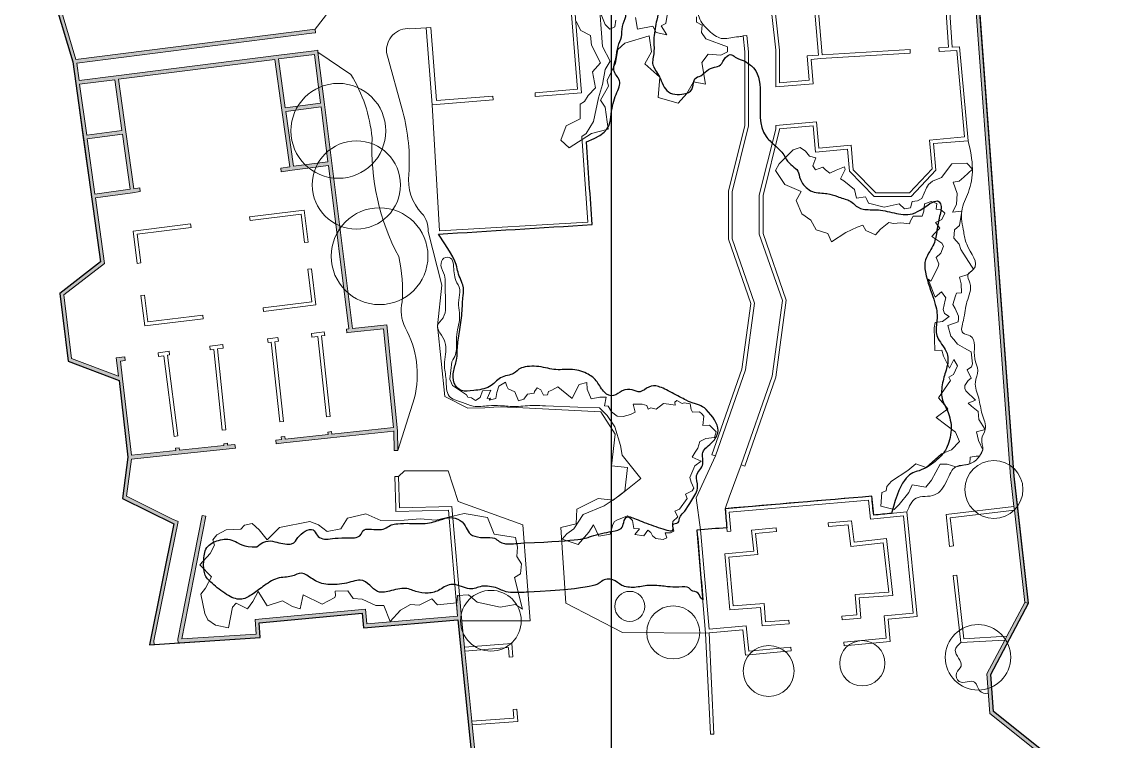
# Model space of a CAD drawing. Header units: inches. Extents: x -96184 to 48361, y -29700 to 243426.
# Drawn here: x -45809 to 32504, y 53548 to 105482 of the extents above; entities that cross this region are included whole.
import ezdxf

# ---------------------------------------------------------------- set-up
doc = ezdxf.new("R2010")
doc.units = ezdxf.units.IN
doc.header["$MEASUREMENT"] = 0
doc.layers.get('0').update_dxf_attribs({"color": 255})
for name, color, linetype, lineweight in [('archi', 7, 'Continuous', 0), ('archiw', 255, 'Continuous', 0), ('plant', 3, 'Continuous', 0), ('road', 50, 'Continuous', 0), ('rock', 30, 'Continuous', 0)]:
    doc.layers.add(name, color=color, linetype=linetype, lineweight=lineweight)
doc.layers.add('water', color=130, linetype='Continuous')
doc.layers.add('坐标系', color=7, linetype='Continuous')

msp = doc.modelspace()

# ---------------------------------------------------------------- hatches: boundary and pattern name
at = {"layer": 'archiw'}
h = msp.add_hatch(color=256, dxfattribs=at)
h.dxf.hatch_style = 1
h.paths.add_polyline_path([(14378, 202440), (7657, 202694), (3907, 202835), (-1072, 203023), (-3216, 203104), (-3216, 202836), (-1211, 202760), (-944, 202750), (3769, 202573), (4037, 202563), (7518, 202431), (7785, 202421), (14141, 202182), (15054, 194859), (15088, 194590), (15392, 192151), (15425, 191885), (15975, 187479), (18720, 165476), (18747, 165210), (19222, 158784), (19242, 158517), (19460, 155567), (19479, 155300), (19698, 152342), (19718, 152075), (19994, 148335), (20014, 148068), (20220, 145283), (20240, 145016), (20550, 140818), (20570, 140549), (20837, 140568), (20825, 140722), (20497, 145169), (20271, 148225), (19974, 152232), (19736, 155453), (19498, 158670), (19003, 165366), (16259, 187362), (15675, 192041), (15339, 194737)])
h.paths.add_polyline_path([(22041, 124284), (21361, 133477), (20913, 139545), (20837, 140568), (20570, 140549), (20657, 139371), (21765, 124397), (25590, 72669), (25837, 70484), (25867, 70218), (26617, 63577), (26892, 63525), (26117, 70382), (25856, 72693)])
h.paths.add_polyline_path([(29565, 50888), (29511, 51582), (24350, 55690), (24157, 58358), (25523, 60938), (26892, 63525), (26617, 63577), (25322, 61129), (25176, 60853), (23885, 58416), (24092, 55554), (29254, 51445), (29289, 51000), (29309, 50733), (32229, 13257), (32504, 13162)])
h.paths.add_polyline_path([(32504, 13162), (32229, 13257), (28823, 9535), (28701, 9222), (28701, 4465), (16355, 3832), (16369, 3565), (28968, 4211), (28968, 9298)])
h = msp.add_hatch(color=256, dxfattribs=at)
h.dxf.hatch_style = 1
h.paths.add_polyline_path([(-24859, 104646), (-24594, 104679), (-24627, 104945), (-41892, 102756), (-43081, 106724), (-45548, 118489), (-45809, 118434), (-43340, 106658), (-42119, 102580), (-41910, 101070), (-41363, 97118), (-40774, 92862), (-40122, 88152), (-43058, 85876), (-42452, 80975), (-38779, 79589), (-38137, 74044), (-38541, 71078), (-35091, 69364), (-34818, 69248), (-36588, 60516), (-36239, 60538), (-36257, 60805), (-34513, 69408), (-34979, 69607), (-38250, 71232), (-37884, 73920), (-34514, 74277), (-31049, 74643), (-30383, 74714), (-30411, 74979), (-30944, 74923), (-30958, 75054), (-31224, 75026), (-31210, 74895), (-34412, 74556), (-34436, 74739), (-34701, 74705), (-34678, 74528), (-37885, 74189), (-38523, 79701), (-38679, 80985), (-38340, 81027), (-38373, 81293), (-38976, 81217), (-38815, 79888), (-42207, 81168), (-42774, 85758), (-39836, 88035), (-40491, 92766), (-37801, 93138), (-37243, 93217), (-37280, 93482), (-37706, 93422), (-38289, 97542), (-38825, 101328), (-27539, 102759), (-27023, 99106), (-26444, 95015), (-27107, 94921), (-27070, 94656), (-26275, 94769), (-23663, 95100), (-22188, 83320), (-22368, 83298), (-22335, 83032), (-22023, 83071), (-19682, 83316), (-18968, 76189), (-23409, 75720), (-23428, 75897), (-23694, 75869), (-23675, 75692), (-26779, 75363), (-26798, 75541), (-27063, 75512), (-27045, 75335), (-27453, 75292), (-27425, 75026), (-26884, 75084), (-23514, 75440), (-18943, 75923), (-18908, 74528), (-18641, 74534), (-18676, 75951), (-19442, 83609), (-21922, 83351), (-23415, 95266), (-23945, 99498), (-24420, 103289), (-24436, 103421), (-24702, 103388), (-27442, 103041), (-38993, 101576), (-41663, 101238), (-41837, 102493)])
h.paths.add_polyline_path([(-39090, 101294), (-38573, 97637), (-41116, 97287), (-41626, 100973)], flags=16)
h.paths.add_polyline_path([(-38535, 97372), (-37971, 93385), (-40527, 93031), (-41080, 97022)], flags=16)
h.paths.add_polyline_path([(-27274, 102793), (-24668, 103123), (-24227, 99598), (-26776, 99274)], flags=16)
h.paths.add_polyline_path([(-26739, 99010), (-24194, 99332), (-23697, 95365), (-26179, 95050)], flags=16)
h = msp.add_hatch(color=256, dxfattribs=at)
h.dxf.hatch_style = 1
h.paths.add_polyline_path([(-10633, 9936), (-5999, 9936), (-5999, 13163), (-5010, 13163), (-5010, 15305), (-5144, 15572), (-6998, 15572), (-7220, 18363), (-7241, 18630), (-7306, 19438), (-7327, 19704), (-7775, 25341), (-6754, 25359), (-6758, 25626), (-7928, 25606), (-10312, 25365), (-12400, 46045), (-12427, 46311), (-12656, 48586), (-12683, 48852), (-13277, 54728), (-13303, 54995), (-13815, 60065), (-13842, 60331), (-14058, 62470), (-14197, 64088), (-14353, 64080), (-14395, 63537), (-14418, 63535), (-14336, 62579), (-20880, 62017), (-20982, 63076), (-28952, 62328), (-28884, 61287), (-34252, 60936), (-32517, 69789), (-32779, 69840), (-34528, 60918), (-34511, 60651), (-34408, 60658), (-28600, 61038), (-28669, 62086), (-21222, 62785), (-21121, 61728), (-14311, 62313), (-14095, 60174), (-13556, 54838), (-12936, 48692), (-12680, 46154), (-10551, 25072), (-8042, 25326), (-7583, 19557), (-7498, 18482), (-7245, 15304), (-5277, 15304), (-5277, 13431), (-6266, 13431), (-6266, 10203), (-10926, 10203), (-9341, -6764), (-4644, -6326), (-4380, -9155), (-3216, -21613), (-3216, -18739), (-4101, -9268), (-3675, -9241), (-3691, -8974), (-4125, -9001), (-4403, -6034), (-9100, -6473)])

# ---------------------------------------------------------------- linework, layer by layer
for points in [[(-3216, -21613), (17561, -19673), (16369, 3565), (28968, 4211), (28968, 9298), (32504, 13162), (29511, 51582), (24350, 55690), (24157, 58358), (26892, 63525), (25856, 72693), (19003, 165366)], [(-43340, 106658), (-42119, 102580), (-40122, 88152), (-43058, 85876), (-42452, 80975), (-38779, 79589), (-38137, 74044), (-38541, 71078), (-34818, 69248), (-36588, 60516), (-28600, 61038), (-28669, 62086), (-21222, 62785), (-21121, 61728), (-14311, 62313), (-10551, 25072)]]:
    msp.add_lwpolyline(points)
at = {"layer": 'archi'}
for p, q in [((-18943, 75945), (-18908, 74528)), ((-18676, 75951), (-18641, 74534))]:
    msp.add_line(p, q, dxfattribs=at)
for points in [[(11055, 101251), (10902, 103007), (11713, 103076), (9922, 124204), (12052, 124385), (11674, 129127), (11654, 129396), (11916, 129452), (12340, 124141), (10211, 123961), (11980, 103095), (18333, 103473), (18349, 103206), (11867, 102820), (11192, 102763), (11344, 101008), (8642, 100773), (8642, 103423), (8361, 106003), (7711, 108569), (7970, 108635), (8625, 106051), (8909, 103438), (8909, 101065)], [(-16260, 105070), (-15870, 99784), (-11789, 100113), (-11768, 99846), (-16168, 99493), (-16602, 105045)], [(-26776, 99274), (-27274, 102793), (-24668, 103123), (-24227, 99598)], [(-38573, 97637), (-39090, 101294), (-41626, 100973), (-41116, 97287)], [(-23697, 95365), (-26179, 95050), (-26739, 99010), (-24194, 99332)], [(-40527, 93031), (-37971, 93385), (-38535, 97372), (-41080, 97022)], [(-25639, 91592), (-25387, 89539), (-25122, 89571), (-25406, 91890), (-29349, 91407), (-29317, 91141)], [(-37470, 90142), (-33584, 90618), (-33616, 90884), (-37768, 90375), (-37482, 88039), (-37216, 88072)], [(-24864, 85270), (-28375, 84840), (-28342, 84575), (-24566, 85037), (-24886, 87646), (-25151, 87613)], [(-36695, 83820), (-36932, 85756), (-37198, 85723), (-36928, 83522), (-32709, 84039), (-32742, 84305)], [(9607, 62027), (7652, 61876), (7546, 63209), (5330, 63032), (4961, 67086), (7045, 67276), (6875, 68789), (8674, 68958), (8699, 68692), (7171, 68549), (7341, 67034), (5251, 66844), (5572, 63320), (7791, 63497), (7898, 62163), (9586, 62293)], [(12421, 69311), (12446, 69044), (13869, 69178), (14054, 67613), (16388, 67878), (16793, 64312), (14375, 64149), (14489, 62671), (13418, 62589), (13439, 62322), (14776, 62425), (14662, 63901), (17090, 64064), (16624, 68174), (14288, 67909), (14104, 69469)]]:
    msp.add_lwpolyline(points, close=True, dxfattribs=at)
for points in [[(20006, 123999), (21367, 103646), (21903, 103676), (22533, 96891), (20035, 96680), (20197, 94761), (18411, 92857), (15751, 92857), (13967, 94684), (13829, 96277), (11504, 96075), (11341, 97959), (8909, 97747), (8909, 97691), (7719, 92932), (7719, 90201), (9397, 85392), (8639, 79828), (6397, 73407), (6145, 73495), (8378, 79891), (9124, 85364), (7451, 90156), (7451, 92965), (8642, 97724), (8642, 97992)], [(8642, 97990), (11584, 98248), (11748, 96364), (14080, 96567), (14235, 94793), (15863, 93125), (18295, 93125), (19930, 94867), (19741, 96944), (22271, 97174), (21711, 103414), (21246, 103378), (20435, 103330), (20419, 103597), (21100, 103638), (19739, 123980)], [(21765, 124397), (25590, 72669), (25837, 70484), (20930, 69921), (21194, 67614), (21460, 67645), (21226, 69686), (25867, 70218), (26617, 63577), (25322, 61129), (22228, 60950), (21701, 65544), (21435, 65513), (21991, 60668), (25176, 60853), (23885, 58416), (24092, 55554), (29254, 51445)], [(29511, 51582), (24350, 55690), (24157, 58358), (25523, 60938), (26892, 63525), (26117, 70382), (25856, 72693), (22041, 124284)], [(-45809, 118434), (-43340, 106658), (-42119, 102580), (-41910, 101070), (-41363, 97118), (-40774, 92862), (-40122, 88152), (-43058, 85876), (-42452, 80975), (-38779, 79589), (-38137, 74044), (-38541, 71078), (-35091, 69364), (-34818, 69248), (-36588, 60516), (-36239, 60538)], [(-24594, 104679), (-24627, 104945), (-41892, 102756), (-43081, 106724), (-45548, 118489)], [(-5950, 107505), (-6221, 107506), (-5669, 100603), (-8744, 100357), (-8723, 100090), (-5381, 100357), (-5932, 107238), (-5928, 107238)], [(-24702, 103388), (-27442, 103041), (-38993, 101576), (-41663, 101238), (-41837, 102493), (-24859, 104646)], [(-24859, 104646), (-24594, 104679)], [(6545, 104485), (6672, 103316), (6672, 97967), (5482, 93208), (5482, 89822), (7108, 85161), (6453, 80353), (4285, 74145), (4033, 74233), (6192, 80416), (6835, 85134), (5215, 89777), (5215, 93241), (6405, 98000), (6405, 103302), (6280, 104454)], [(6545, 104485), (6280, 104454)], [(-24702, 103388), (-24436, 103421)], [(-18676, 75951), (-19442, 83609), (-21922, 83351), (-23415, 95266), (-23945, 99498), (-24420, 103289), (-24436, 103421)], [(-22368, 83298), (-22188, 83320), (-23663, 95100), (-26275, 94769), (-27070, 94656), (-27107, 94921), (-26444, 95015), (-27023, 99106), (-27539, 102759), (-38825, 101328), (-38289, 97542), (-37706, 93422), (-37280, 93482), (-37243, 93217), (-37801, 93138), (-40491, 92766), (-39836, 88035), (-42774, 85758), (-42207, 81168), (-38815, 79888), (-38976, 81217), (-38373, 81293)], [(-24885, 82982), (-24322, 83053), (-23961, 83098)], [(-23961, 83098), (-23928, 82833)], [(-22025, 83071), (-19682, 83316), (-18968, 76189), (-23409, 75720), (-23428, 75897)], [(-22368, 83298), (-22335, 83032)], [(-22335, 83032), (-22023, 83071)], [(-28049, 82586), (-27684, 82632), (-27304, 82679)], [(-28049, 82586), (-28015, 82321)], [(-28015, 82321), (-27786, 82349), (-27179, 76604)], [(-26913, 76632), (-27521, 82383), (-27270, 82414)], [(-27304, 82679), (-27270, 82414)], [(-24885, 82982), (-24852, 82717)], [(-24852, 82717), (-24424, 82771), (-23809, 76960)], [(-23544, 76989), (-24158, 82804), (-23928, 82833)], [(-35960, 81595), (-35458, 81658), (-35160, 81695)], [(-35960, 81595), (-35927, 81330)], [(-35160, 81695), (-35126, 81430)], [(-32236, 82061), (-31841, 82111), (-31293, 82180)], [(-32236, 82061), (-32203, 81796)], [(-32203, 81796), (-31943, 81829), (-31328, 76004)], [(-31062, 76032), (-31678, 81862), (-31260, 81914)], [(-31293, 82180), (-31260, 81914)], [(-34701, 74705), (-34678, 74528), (-37885, 74189), (-38523, 79701), (-38679, 80985), (-38340, 81027)], [(-38373, 81293), (-38340, 81027)], [(-35927, 81330), (-35557, 81376), (-34810, 75556)], [(-34545, 75590), (-35292, 81409), (-35126, 81430)], [(-23809, 76960), (-23544, 76989)], [(-31328, 76004), (-31062, 76032)], [(-27179, 76604), (-26913, 76632)], [(-34810, 75556), (-34545, 75590)], [(-27063, 75512), (-27045, 75335), (-27453, 75292)], [(-27453, 75292), (-27425, 75026)], [(-27425, 75026), (-26884, 75084), (-23514, 75440), (-18943, 75923)], [(-27063, 75512), (-26798, 75541)], [(-23694, 75869), (-23675, 75692), (-26779, 75363), (-26798, 75541)], [(-23694, 75869), (-23428, 75897)], [(-36257, 60805), (-34513, 69408), (-34979, 69607), (-38250, 71232), (-37884, 73920), (-34514, 74277), (-31049, 74643), (-30383, 74714)], [(-34701, 74705), (-34436, 74739)], [(-31224, 75026), (-31210, 74895), (-34412, 74556), (-34436, 74739)], [(-31224, 75026), (-30958, 75054)], [(-30411, 74979), (-30944, 74923), (-30958, 75054)], [(-30411, 74979), (-30383, 74714)], [(-18641, 74534), (-18908, 74528)], [(-10339, 59640), (-10412, 60605), (-13842, 60331), (-14058, 62470), (-14748, 70495), (-18539, 70401), (-18595, 72655), (-18862, 72649), (-18806, 70395), (-18799, 70127), (-14993, 70222), (-14336, 62579), (-20880, 62017), (-20982, 63076), (-28952, 62328), (-28884, 61287), (-34252, 60936), (-32517, 69789), (-32779, 69840), (-34528, 60918), (-34511, 60651), (-34408, 60658), (-28600, 61038), (-28669, 62086), (-21222, 62785), (-21121, 61728), (-14311, 62313), (-14095, 60174), (-13556, 54838), (-12936, 48692)], [(5121, 68696), (5387, 68719), (5271, 70088), (15333, 70940), (15467, 69573), (17863, 69809), (18553, 62804), (16465, 62598), (16616, 60991), (13563, 60704), (13588, 60438), (16907, 60750), (16756, 62358), (18845, 62564), (18103, 70101), (15707, 69865), (15573, 71228), (4982, 70332), (5098, 68963)], [(25867, 70218), (25837, 70484)], [(5098, 68963), (5121, 68696)], [(3213, 68803), (2946, 68781), (3575, 61356), (6269, 61584), (6463, 59769), (9761, 60079), (9736, 60345), (6701, 60060), (6507, 61872), (3819, 61645), (3235, 68537)], [(3235, 68537), (3213, 68803)], [(26892, 63525), (26617, 63577)], [(3831, 61377), (4178, 54071), (3917, 54059), (3575, 61356)], [(25176, 60853), (25322, 61129)], [(-36257, 60805), (-36239, 60538)], [(-13815, 60065), (-13842, 60331)], [(-10605, 59619), (-10658, 60317), (-13815, 60065), (-13303, 54995), (-10275, 55223), (-10321, 55846)], [(-10339, 59640), (-10605, 59619)], [(-12683, 48852), (-13277, 54728), (-9988, 54976), (-10055, 55866)], [(-10055, 55866), (-10321, 55846)], [(-13277, 54728), (-13303, 54995)]]:
    msp.add_lwpolyline(points, dxfattribs=at)
at = {"layer": 'archiw'}
for points in [[(22041, 124284), (21361, 133477), (20913, 139545), (20837, 140568), (20570, 140549), (20657, 139371), (21765, 124397), (25590, 72669), (25837, 70484), (25867, 70218), (26617, 63577), (26892, 63525), (26117, 70382), (25856, 72693), (22041, 124284)], [(22041, 124284), (21361, 133477), (20913, 139545), (20837, 140568), (20570, 140549), (20657, 139371), (21765, 124397), (25590, 72669), (25837, 70484), (25867, 70218), (26617, 63577), (26892, 63525), (26117, 70382), (25856, 72693), (22041, 124284)], [(-27274, 102793), (-24668, 103123), (-24227, 99598), (-26776, 99274), (-27274, 102793)], [(-39090, 101294), (-38573, 97637), (-41116, 97287), (-41626, 100973), (-39090, 101294)], [(-26739, 99010), (-24194, 99332), (-23697, 95365), (-26179, 95050), (-26739, 99010)], [(-38535, 97372), (-37971, 93385), (-40527, 93031), (-41080, 97022), (-38535, 97372)], [(29565, 50888), (29511, 51582), (24350, 55690), (24157, 58358), (25523, 60938), (26892, 63525), (26617, 63577), (25322, 61129), (25176, 60853), (23885, 58416), (24092, 55554), (29254, 51445), (29289, 51000), (29309, 50733), (32229, 13257), (32504, 13162), (29565, 50888)], [(29565, 50888), (29511, 51582), (24350, 55690), (24157, 58358), (25523, 60938), (26892, 63525), (26617, 63577), (25322, 61129), (25176, 60853), (23885, 58416), (24092, 55554), (29254, 51445), (29289, 51000), (29309, 50733), (32229, 13257), (32504, 13162), (29565, 50888)]]:
    msp.add_lwpolyline(points, close=True, dxfattribs=at)
for points in [[(-43340, 106658), (-42119, 102580), (-41910, 101070), (-41363, 97118), (-40774, 92862), (-40122, 88152), (-43058, 85876), (-42452, 80975), (-38779, 79589), (-38137, 74044), (-38541, 71078), (-35091, 69364), (-34818, 69248), (-36588, 60516), (-36239, 60538), (-36257, 60805), (-34513, 69408), (-34979, 69607), (-38250, 71232), (-37884, 73920), (-34514, 74277), (-31049, 74643), (-30383, 74714), (-30411, 74979), (-30944, 74923), (-30958, 75054), (-31224, 75026), (-31210, 74895), (-34412, 74556), (-34436, 74739), (-34701, 74705), (-34678, 74528), (-37885, 74189), (-38523, 79701), (-38679, 80985), (-38340, 81027), (-38373, 81293), (-38976, 81217), (-38815, 79888), (-42207, 81168), (-42774, 85758), (-39836, 88035), (-40491, 92766), (-37801, 93138), (-37243, 93217), (-37280, 93482), (-37706, 93422), (-38289, 97542), (-38825, 101328), (-27539, 102759), (-27023, 99106), (-26444, 95015), (-27107, 94921), (-27070, 94656), (-26275, 94769), (-23663, 95100), (-22188, 83320), (-22368, 83298), (-22335, 83032), (-22023, 83071), (-19682, 83316), (-18968, 76189), (-23409, 75720), (-23428, 75897), (-23694, 75869), (-23675, 75692), (-26779, 75363), (-26798, 75541), (-27063, 75512), (-27045, 75335), (-27453, 75292), (-27425, 75026), (-26884, 75084), (-23514, 75440), (-18943, 75923), (-18908, 74528), (-18641, 74534), (-18676, 75951), (-19442, 83609), (-21922, 83351), (-23415, 95266), (-23945, 99498), (-24420, 103289), (-24436, 103421), (-24702, 103388), (-27442, 103041), (-38993, 101576), (-41663, 101238), (-41837, 102493), (-24859, 104646), (-24859, 104646), (-24594, 104679), (-24627, 104945), (-41892, 102756), (-43081, 106724)], [(-12683, 48852), (-13277, 54728), (-13303, 54995), (-13815, 60065), (-13842, 60331), (-14058, 62470), (-14197, 64088), (-14353, 64080), (-14395, 63537), (-14418, 63535), (-14336, 62579), (-20880, 62017), (-20982, 63076), (-28952, 62328), (-28884, 61287), (-34252, 60936), (-32517, 69789), (-32779, 69840), (-34528, 60918), (-34511, 60651), (-34408, 60658), (-28600, 61038), (-28669, 62086), (-21222, 62785), (-21121, 61728), (-14311, 62313), (-14095, 60174), (-13556, 54838), (-12936, 48692)]]:
    msp.add_lwpolyline(points, dxfattribs=at)
at = {"layer": 'plant'}
for centre, radius in [((-22945, 97604), 3425), ((-21643, 93701), 3185), ((-19969, 88559), 3495), ((24390, 71724), 2094), ((-11930, 62250), 2191), ((-1901, 63287), 1083), ((1233, 61410), 1916), ((23242, 59609), 2363), ((8128, 58623), 1838), ((14884, 59180), 1632)]:
    msp.add_circle(centre, radius, dxfattribs=at)
at = {"layer": 'road'}
for points in [[(-24627, 104944), (-23228, 106744), (-24808, 109254), (-25470, 113115), (-26928, 116547), (-26214, 119390), (-29338, 123382), (-29773, 129462), (-30487, 131281), (-36162, 128570), (-36555, 126644), (-38625, 124860), (-37951, 120234)], [(-16168, 99493), (-15646, 90393), (-4935, 91008), (-5353, 97199), (-5057, 97419), (-4522, 98284), (-4162, 99977), (-3862, 100957), (-3677, 102022), (-3331, 102627), (-3876, 103690), (-4139, 107233)], [(-13588, 77593), (-12360, 77615), (-11391, 77685), (-10084, 77636), (-3991, 77316), (-2966, 75706), (-3217, 73427), (-2062, 73300), (-2250, 71593), (-3113, 70939), (-4179, 71064), (-5727, 70290), (-5769, 69245), (-6892, 68975), (-6523, 63509), (-2427, 61410), (3575, 61356)], [(4285, 74145), (2898, 71110), (3213, 68803)], [(-9620, 69175), (-14293, 70866), (-15028, 73069), (-18179, 73069), (-18595, 72655)], [(4982, 70332), (5269, 71169), (6145, 73495)], [(-9095, 62250), (-9620, 69175)], [(-9095, 62250), (-14036, 62250)]]:
    msp.add_lwpolyline(points, dxfattribs=at)
for points in [[(-16602, 105045), (-17775, 104977, 0.470871), (-19460, 103252), (-18287, 98973, -0.080863), (-17851, 94472, 0.225639), (-16919, 91651, -0.196739), (-16466, 90346), (-15474, 86465), (-15789, 83543), (-15264, 78436), (-13588, 77593)], [(-24420, 103289), (-22037, 101670, -0.112285), (-20508, 97107, 0.133355), (-18588, 88528, -0.075214), (-18344, 85258, 0.16577), (-18127, 83412, -0.192939), (-17458, 78332), (-18641, 74534)]]:
    msp.add_lwpolyline(points, format="xyb", dxfattribs=at)
for points, knots in [([(2044, 107485), (2354, 107296), (2985, 106912), (2984, 105681), (3754, 104860), (4692, 104086), (5554, 104398), (6084, 104397), (6239, 104442), (6280, 104454)], [0, 0, 0, 0, 1020.488541, 2075.256596, 3303.872147, 4329.459425, 5433.973477, 5789.854449, 5917.206919, 5917.206919, 5917.206919, 5917.206919]), ([(18103, 70101), (18274, 70510), (18642, 71385), (20261, 71057), (21007, 72279), (21452, 73564), (22677, 73419), (23287, 74005), (23710, 74656), (23347, 75372), (23981, 76160), (23445, 77179), (23368, 78307), (22878, 79355), (23385, 80330), (22755, 81336), (23249, 82822), (21869, 82941), (22312, 84173), (22325, 85248), (22919, 86355), (22313, 87266), (23553, 87831), (22366, 89147), (22198, 90478), (21874, 91822), (22661, 93229), (22958, 94976), (22683, 96214), (22533, 96891)], [0, 0, 0, 0, 1190.588333, 2550.925987, 3920.388003, 5109.751317, 6133.882951, 7034.282669, 7542.757068, 8329.872314, 9063.402764, 10185.636545, 11361.519438, 12550.918554, 13410.471177, 14280.768999, 15961.614427, 16537.65777, 17447.129021, 18814.632953, 20194.770893, 20809.040401, 21384.325083, 23249.31918, 24164.367098, 25679.286785, 27116.878529, 28823.944394, 30887.112472, 30887.112472, 30887.112472, 30887.112472])]:
    msp.add_open_spline(points, degree=3, knots=knots, dxfattribs=at)
at = {"layer": 'rock', "color": 30}
for points in [[(-5769, 105505), (-5439, 104845), (-4728, 104490), (-4677, 103792), (-4016, 102505), (-4588, 101871), (-4372, 100704), (-4918, 100145), (-5172, 99714), (-5477, 99531), (-5477, 98465), (-6493, 97970), (-6887, 96930), (-6290, 96371), (-4676, 97424), (-3457, 97729), (-3686, 99315), (-4029, 99810), (-3432, 100838), (-3533, 101244), (-2922, 102494), (-2770, 103471), (-2249, 103940), (-496, 104460), (-344, 103318), (-814, 102443), (279, 101479), (152, 100007), (1587, 99601), (2210, 100298), (2692, 101149), (3556, 100984), (3289, 102544), (3759, 103128), (4674, 103077), (5157, 103318), (5144, 103661), (3594, 104257), (3277, 104714), (3289, 104993), (3327, 105222), (2921, 105437), (2908, 105833)], [(-2910, 105604), (-2973, 105110), (-3341, 104945), (-3684, 105287), (-4027, 106125)], [(850, 106251), (711, 105363), (355, 105173), (774, 104539), (-1, 104703), (-229, 105148), (-1347, 104932), (-1500, 105782)], [(9888, 96238), (8876, 95227), (8615, 94738), (9300, 93727), (10476, 93238), (10117, 92586), (10508, 91608), (11161, 91151), (11553, 90466), (12402, 90205), (12663, 89586), (13708, 90271), (14524, 90662), (14915, 90792), (15144, 90401), (15829, 90108), (16189, 90499), (16796, 90981), (17148, 90917), (17660, 90957), (18284, 90901), (18372, 91117), (18548, 91437), (19220, 91437), (19340, 91804), (19388, 92347), (19852, 92515), (20268, 92363), (20220, 91948), (20572, 91916), (20836, 91668), (20636, 91213), (20172, 90981), (20492, 90590), (20100, 90206), (19916, 89983), (20637, 89492), (20757, 89292), (20565, 88781), (20221, 88461), (20413, 88014), (20373, 87782), (19836, 86763), (19637, 86907), (20028, 85900), (20148, 85596), (20604, 85980), (20924, 85548), (20868, 85373), (20725, 84723), (20829, 84419), (21149, 84211), (20685, 83852), (20141, 83772), (20077, 83388), (20120, 81754), (20632, 81767), (20747, 81345), (21182, 80476), (21502, 81102), (21757, 80642), (21463, 80016), (21131, 79837), (21246, 79594), (20397, 78330), (20667, 78009), (21053, 77546), (20217, 76917), (21606, 75850), (21915, 75195), (21323, 74578), (20616, 74283), (19509, 73315), (18763, 73584), (18184, 73083), (17000, 72325), (16666, 71927), (16615, 71619), (16292, 71497), (16228, 70520), (17179, 70289), (17552, 70636), (18247, 71510), (18479, 72062), (19469, 71882), (19893, 72383), (20500, 73557), (21015, 73544), (21645, 73365), (22648, 73570), (22674, 74058), (23114, 74116), (23352, 74132), (23583, 74585), (23267, 75245), (23129, 75875), (23767, 76055), (23304, 76762), (23244, 77343), (22776, 77734), (22538, 77960), (23060, 78175), (22352, 78848), (22288, 79015), (22301, 79220), (22532, 79580), (22751, 79747), (22455, 80351), (22764, 80582), (22841, 80788), (22752, 81653), (22263, 81923), (21748, 82218), (21504, 82552), (21272, 82783), (21054, 83567), (21813, 83824), (21838, 84043), (21825, 84235), (21589, 84785), (21411, 85082), (21605, 85694), (21693, 85887), (22048, 85919), (22032, 86558), (21911, 87033), (22507, 87226), (22926, 87620), (22781, 87838), (22000, 89033), (21887, 89419), (21500, 89854), (21540, 90465), (21903, 90779), (22064, 91814), (21403, 91725), (21677, 92296), (21726, 93093), (21452, 93901), (21870, 93974), (22209, 94255), (22837, 94851), (22434, 95261), (21347, 95229), (20606, 94247), (19945, 93966), (19657, 93744), (19526, 93481), (19187, 92723), (18864, 92551), (18475, 92496), (18364, 92057), (17929, 91976), (17541, 92345), (16468, 92097), (15337, 92385), (15221, 92662), (15105, 92844), (14463, 92738), (14322, 93383), (13558, 93995), (13316, 94152), (13659, 94808), (13589, 95004), (12988, 94762), (12538, 94550), (12235, 94787), (12028, 94989), (11516, 94785), (11320, 95088), (11537, 95653), (11082, 95789), (10779, 96142), (10390, 96414), (9888, 96238)], [(-6443, 68522), (-6796, 68137), (-5639, 67752), (-4867, 68651), (-4514, 69165), (-4128, 68362), (-3324, 68490), (-3131, 69197), (-3002, 69422), (-2842, 69518), (-2075, 69825), (-1710, 69485), (-1622, 68907), (-1206, 68882), (-1546, 68479), (-879, 68379), (-589, 68794), (-375, 68618), (-262, 68366), (-10, 68190), (519, 68115), (783, 68228), (657, 68605), (1035, 68605), (1287, 68706), (1173, 69184), (1199, 69423), (1576, 69750), (1350, 70165), (1690, 70290), (2233, 71073), (2132, 71375), (2598, 71626), (2711, 71815), (2522, 72242), (2434, 72582), (2787, 73427), (3240, 73766), (2598, 74055), (2825, 74420), (3001, 74697), (3165, 75187), (3580, 75392), (4223, 75467), (4323, 75882), (3857, 76360), (3366, 76335), (3455, 77002), (3303, 77178), (3127, 77329), (2636, 77291), (2535, 77492), (2447, 77894), (2032, 77982), (1881, 77932), (1503, 78133), (1339, 78033), (1377, 77819), (911, 77882), (521, 77932), (-8, 77530), (-373, 77605), (-574, 77517), (-662, 77794), (-1015, 77882), (-1657, 77869), (-1507, 77308), (-1847, 77132), (-2376, 76981), (-2804, 77019), (-3219, 77321), (-3458, 77736), (-3723, 77748), (-3597, 78377), (-4075, 78377), (-4679, 78264), (-4982, 78968), (-5009, 79436), (-5551, 79298), (-5853, 78757), (-6054, 78279), (-6822, 78908), (-7099, 79134), (-7527, 78883), (-7779, 78782), (-7855, 78543), (-8132, 78518), (-8333, 78908), (-8585, 79046), (-8786, 78795), (-8799, 78669), (-9277, 78606), (-9542, 78229), (-9932, 78116), (-10209, 78770), (-10693, 78989), (-10770, 79185), (-10871, 79473), (-11360, 79187), (-11493, 78722), (-11573, 78299), (-12064, 78160), (-11953, 78306), (-12210, 78296), (-11938, 78900), (-12531, 78830), (-12715, 78359), (-13031, 78139), (-13330, 78328), (-13590, 78375), (-13685, 78548), (-14710, 79236), (-14895, 79684), (-14740, 80943)], [(-13852, 69992), (-15901, 69512), (-17030, 69596), (-18201, 69512), (-19874, 69491), (-20961, 69972), (-22278, 69658), (-22759, 68886), (-23763, 68698), (-24369, 69178), (-24996, 69408), (-27196, 68988), (-28075, 68090), (-28660, 68800), (-29162, 69260), (-29726, 69155), (-29998, 68863), (-31043, 68800), (-31713, 68445), (-32005, 68090), (-31880, 67714), (-32193, 67109), (-32946, 66273), (-32110, 65417), (-32528, 64603), (-32883, 64164), (-32591, 62765), (-32361, 62305), (-31817, 61929), (-30876, 61741), (-30584, 63224), (-30333, 63517), (-29517, 63099), (-29120, 63642), (-28744, 64352), (-28096, 63329), (-26987, 63684), (-26256, 63287), (-25712, 63120), (-25482, 64122), (-24102, 63454), (-23203, 63934), (-23161, 64060), (-23182, 64394), (-22262, 64415), (-21886, 63851), (-21217, 63809), (-20234, 63350), (-19670, 63350), (-19210, 62201), (-18457, 63015), (-17746, 63433), (-17119, 63370), (-16193, 63829), (-15775, 63391), (-14395, 63537), (-14353, 64080), (-13559, 64122), (-12932, 63579), (-11259, 63224), (-10151, 63433), (-9649, 63078), (-10235, 65375), (-9796, 65646), (-9712, 66356), (-10047, 66879), (-10005, 67547), (-10151, 68257), (-11698, 68507), (-12179, 69698), (-13434, 69907), (-13852, 69992)]]:
    msp.add_lwpolyline(points, dxfattribs=at)
at = {"layer": 'rock'}
msp.add_lwpolyline([(-6443, 68522), (-5950, 68893), (-5257, 69918), (-3751, 70531), (-2681, 71266), (-1112, 72503), (-2450, 74202), (-2578, 74901), (-2988, 76233), (-3547, 77059), (-4089, 77609), (-5658, 77668), (-7994, 77759)], dxfattribs=at)
for points, knots in [([(-14740, 80943), (-14645, 81110), (-14368, 81597), (-14429, 82424), (-14378, 83257), (-14064, 84181), (-14397, 85154), (-14049, 86146), (-14613, 86930), (-14580, 87691), (-14739, 88514), (-15430, 88495), (-15640, 87792), (-15218, 87255), (-15265, 86199), (-15167, 85200), (-15259, 84101), (-16002, 83563), (-15458, 82856), (-15036, 81997), (-15403, 80834), (-15097, 79662), (-15211, 78322), (-14032, 78052), (-13138, 77628), (-12176, 77796), (-11148, 77772), (-10047, 77665), (-8966, 77815), (-8262, 77775), (-7994, 77759)], [0, 0, 0, 0, 566.177352, 1657.765345, 2381.057232, 3080.387621, 4517.253721, 5289.526186, 6002.124814, 7161.368769, 7672.013846, 8159.687172, 8715.572294, 9469.666737, 10069.809366, 11789.817371, 12556.99607, 13262.322382, 14001.31073, 14729.686967, 16191.665037, 17278.671545, 18490.301397, 19556.810071, 20382.395632, 21492.068081, 22347.891539, 23486.900779, 24792.569175, 25598.993853, 25598.993853, 25598.993853, 25598.993853]), ([(21991, 60668), (21804, 60500), (21266, 60017), (22414, 59083), (21509, 58532), (21881, 57483), (23108, 58227), (23244, 57053), (23754, 57006), (23989, 56985)], [0, 0, 0, 0, 659.191278, 1897.224735, 2501.008672, 3147.034457, 4255.361099, 5008.501709, 5650.584698, 5650.584698, 5650.584698, 5650.584698])]:
    msp.add_open_spline(points, degree=3, knots=knots, dxfattribs=at)
at = {"layer": 'water'}
msp.add_open_spline([(17000, 69993), (17715, 72839), (19149, 72954), (20370, 73897), (20984, 74566), (21430, 76016), (21096, 77466), (20538, 78192), (20649, 79474), (20984, 80422), (21207, 81538), (20203, 82653), (20203, 83434), (20370, 84438), (19980, 85665), (19087, 88119), (20035, 89179), (20259, 90183), (20370, 91187), (20705, 92190), (20259, 92860), (18640, 91410), (17357, 91633), (16017, 91967), (14846, 91856), (14288, 92302), (14064, 92581), (13004, 92860), (12446, 93139), (11218, 93083), (10381, 93919), (10325, 94644), (9991, 94979), (9433, 95370), (9209, 96039), (8556, 96564), (8556, 96564), (8330, 96769), (7356, 97652), (7594, 99796), (7464, 101970), (6603, 102504), (6350, 102661), (5696, 102854), (5482, 103246), (4982, 102961), (4661, 102248), (4233, 102248), (3626, 101962), (3233, 101499), (2734, 101499), (2662, 100678), (2377, 100250), (664, 100143), (307, 101641), (-407, 102319), (-85, 103282), (-228, 104245), (57, 105743), (236, 106278), (-442, 106706), (-2334, 106385), (-2084, 105921), (-2512, 105137), (-2441, 104352), (-2798, 103746), (-2869, 102818), (-3226, 101855), (-2369, 101178), (-3012, 100143), (-3297, 98681), (-3369, 97433), (-5037, 96812), (-4896, 94822), (-4756, 92832), (-4616, 90842), (-8318, 90610), (-12021, 90379), (-15724, 90147), (-14314, 88096), (-14492, 87607), (-13825, 86362), (-13958, 85828), (-14003, 84450), (-14181, 83071), (-14403, 81915), (-14314, 81204), (-14670, 80314), (-14670, 79336), (-14092, 78758), (-13246, 78847), (-11911, 79025), (-11333, 79914), (-10131, 80003), (-9953, 80581), (-8396, 80670), (-7239, 80270), (-6038, 80492), (-4792, 80047), (-4258, 79558), (-3769, 78624), (-3057, 78358), (-2478, 78936), (-1677, 78980), (-1188, 78624), (-520, 79203), (103, 79247), (1126, 78713), (2283, 78091), (2711, 77930), (2973, 77865), (3207, 77771), (3491, 77623), (3790, 77301), (4210, 76820), (4744, 76006), (3986, 74993), (3149, 74438), (3569, 73441), (2710, 72823), (3165, 71819), (2786, 71273), (2567, 70959), (2169, 70209), (1576, 69750), (1743, 69237), (1005, 69304), (1475, 68566), (166, 68969), (-1243, 69472), (-2168, 69924), (-2357, 69316), (-2441, 68855), (-3028, 68729), (-4852, 68373), (-5293, 68038), (-9521, 67863), (-10263, 67807), (-10703, 67786), (-11039, 67807), (-11437, 68017), (-11689, 68310), (-12737, 68205), (-13492, 68457), (-13681, 68939), (-14080, 69568), (-14940, 69756), (-15506, 69547), (-16617, 69190), (-18065, 69316), (-18904, 69224), (-19153, 69185), (-19585, 68858), (-20070, 68805), (-20713, 68884), (-21250, 68845), (-21302, 68163), (-22823, 68268), (-23557, 68137), (-24095, 68124), (-24527, 68360), (-24684, 68936), (-25366, 68766), (-25917, 68268), (-26152, 67665), (-27411, 67888), (-28171, 68150), (-28840, 67582), (-29823, 67538), (-30493, 68207), (-31610, 68118), (-32592, 67627), (-32682, 66511), (-32682, 65574), (-32146, 64993), (-30984, 64056), (-30002, 63654), (-29198, 64101), (-28438, 64681), (-27366, 65440), (-26250, 65350), (-25624, 65886), (-24821, 65217), (-23972, 64815), (-22453, 64859), (-21292, 65350), (-20667, 64815), (-20131, 64279), (-19505, 64279), (-18121, 64726), (-17406, 64324), (-16423, 64190), (-15619, 64413), (-14771, 65127), (-13341, 64324), (-12716, 64859), (-11332, 64636), (-10840, 64190), (-9251, 64310), (-9251, 64310), (-4319, 64547), (-4051, 65261), (-3024, 65306), (-2577, 64726), (-1550, 64592), (-567, 64859), (683, 64726), (1353, 64636), (2425, 64770), (2425, 64368), (3133, 64368), (3149, 63910), (3372, 63751), (3230, 65428), (3088, 67104), (2946, 68781), (3664, 68841), (4381, 68902), (5098, 68963), (5060, 69419), (5021, 69876), (4982, 70332), (8513, 70631), (12043, 70929), (15573, 71228), (15618, 70774), (15662, 70320), (15707, 69865), (16138, 69908), (16569, 69950), (17000, 69993)], degree=3, knots=[0, 0, 0, 0, 0.984168, 1.984168, 2.984168, 3.984168, 4.984168, 5.984168, 6.984168, 7.984168, 8.984168, 9.984168, 10.984168, 11.984168, 12.984168, 13.984168, 14.984168, 15.984168, 16.984168, 17.984168, 18.984168, 19.984168, 20.984168, 21.984168, 22.984168, 23.984168, 24.984168, 25.984168, 26.984168, 27.984168, 28.984168, 29.984168, 30.984168, 31.984168, 32.984168, 33.984168, 33.984168, 33.984168, 927.108578, 3871.526014, 5948.649289, 6811.138669, 6811.138669, 6811.138669, 6812.138669, 6813.138669, 6814.138669, 6815.138669, 6816.138669, 6817.138669, 6818.138669, 6819.138669, 6820.138669, 6821.138669, 6822.138669, 6823.138669, 6824.138669, 6825.138669, 6826.138669, 6827.138669, 6828.138669, 6829.138669, 6830.138669, 6831.138669, 6832.138669, 6833.138669, 6834.138669, 6835.138669, 6836.138669, 6837.138669, 6838.138669, 6839.138669, 6839.138669, 6839.138669, 6840.138669, 6840.138669, 6840.138669, 6841.138669, 6841.138669, 6841.138669, 6842.138669, 6843.138669, 6844.138669, 6845.138669, 6846.138669, 6847.138669, 6848.138669, 6849.138669, 6850.138669, 6851.138669, 6852.138669, 6853.138669, 6854.138669, 6855.138669, 6856.138669, 6857.138669, 6858.138669, 6859.138669, 6860.138669, 6861.138669, 6862.138669, 6863.138669, 6864.138669, 6865.138669, 6866.138669, 6867.138669, 6868.138669, 6869.138669, 6870.138669, 6871.138669, 6872.138669, 6873.138669, 6873.500699, 6873.500699, 6873.500699, 8551.798367, 9421.963809, 10414.934893, 11139.729247, 12095.254721, 12884.837843, 13955.807492, 13955.807492, 13955.807492, 13956.737256, 13957.737256, 13958.737256, 13959.737256, 13960.737256, 13961.737256, 13962.737256, 13963.737256, 13964.737256, 13965.737256, 13966.737256, 13967.737256, 13967.737256, 13967.737256, 13968.737256, 13969.737256, 13970.737256, 13971.737256, 13972.737256, 13973.737256, 13974.737256, 13975.737256, 13976.737256, 13977.737256, 13978.737256, 13979.737256, 13980.737256, 13981.737256, 13982.737256, 13983.737256, 13984.737256, 13985.737256, 13986.737256, 13987.737256, 13988.737256, 13989.737256, 13990.737256, 13991.737256, 13992.737256, 13993.737256, 13994.737256, 13995.737256, 13996.737256, 13996.737256, 13996.737256, 13997.737256, 13998.737256, 13999.737256, 14000.737256, 14001.737256, 14002.737256, 14003.737256, 14004.737256, 14005.737256, 14006.737256, 14007.737256, 14008.737256, 14009.737256, 14010.737256, 14011.737256, 14012.737256, 14013.737256, 14014.737256, 14015.737256, 14016.737256, 14017.737256, 14018.737256, 14019.737256, 14020.737256, 14021.737256, 14022.737256, 14023.737256, 14024.737256, 14025.737256, 14026.737256, 14026.737256, 14026.737256, 14027.737256, 14028.737256, 14029.737256, 14030.737256, 14031.737256, 14032.737256, 14033.737256, 14034.737256, 14035.737256, 14036.737256, 14037.669106, 14037.669106, 14037.669106, 14038.669106, 14038.669106, 14038.669106, 14039.669106, 14039.669106, 14039.669106, 14040.669106, 14040.669106, 14040.669106, 14041.669106, 14041.669106, 14041.669106, 14042.669106, 14042.669106, 14042.669106, 14043.669106, 14043.669106, 14043.669106, 14043.669106], dxfattribs=at)
at = {"layer": '坐标系'}
msp.add_lwpolyline([(-3216, -21613), (-3216, 243426)], dxfattribs=at)

doc.saveas('drawing.dxf')
